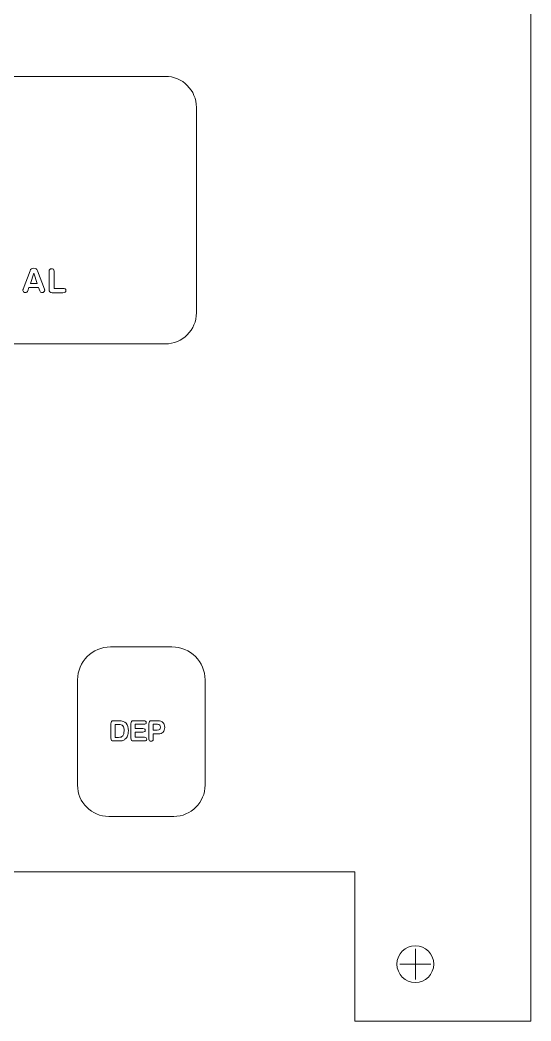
# Model space of a CAD drawing. Extents: x 727 to 1193, y 439 to 641.
# Drawn here: x 1141.2 to 1192.5, y 439.4 to 540 of the extents above; entities that cross this region are included whole.
import ezdxf

# ---------------------------------------------------------------- set-up
doc = ezdxf.new("R2010")
doc.units = 0
doc.header["$MEASUREMENT"] = 0
doc.layers.add('Layer 1 copy', color=7, linetype='Continuous', lineweight=0)

msp = doc.modelspace()

# ---------------------------------------------------------------- linework, layer by layer
at = {"layer": 'Layer 1 copy', "color": 5, "lineweight": 0}
for p, q in [((1180.92, 446.68), (1180.92, 443.58)), ((1182.48, 445.13), (1179.37, 445.13))]:
    msp.add_line(p, q, dxfattribs=at)
for points in [[(727.46, 439.41), (745.09, 439.41), (745.09, 454.41), (1174.83, 454.41), (1174.83, 439.41), (1192.54, 439.41), (1192.54, 618.5), (1170.33, 640.59), (749.22, 640.59), (727.46, 618.82)], [(1142.57, 514.55), (1142.23, 513.53), (1142.92, 513.53)]]:
    msp.add_lwpolyline(points, close=True, dxfattribs=at)
at = {"layer": 'Layer 1 copy', "color": 7, "lineweight": 0}
msp.add_lwpolyline([(727.46, 439.41), (745.09, 439.41), (745.09, 454.41), (1174.83, 454.41), (1174.83, 439.41), (1192.54, 439.41), (1192.54, 618.5), (1170.33, 640.59), (749.22, 640.59), (727.46, 618.82)], close=True, dxfattribs=at)
msp.add_circle((1180.92, 445.13), 1.85, dxfattribs=at)
at = {"layer": 'Layer 1 copy', "color": 5, "lineweight": 0}
for points, knots in [([(1155.79, 507.46), (1155.79, 507.46), (1049.99, 507.46), (1049.99, 507.46), (1048.26, 507.46), (1046.86, 508.86), (1046.86, 510.58), (1046.86, 510.58), (1046.86, 531.21), (1046.86, 531.21), (1046.86, 532.94), (1048.26, 534.34), (1049.99, 534.34), (1049.99, 534.34), (1155.79, 534.34), (1155.79, 534.34), (1157.52, 534.34), (1158.92, 532.94), (1158.92, 531.21), (1158.92, 531.21), (1158.92, 510.58), (1158.92, 510.58), (1158.92, 508.86), (1157.52, 507.46), (1155.79, 507.46)], [0, 0, 0, 0, 1, 1, 1, 2, 2, 2, 3, 3, 3, 4, 4, 4, 5, 5, 5, 6, 6, 6, 7, 7, 7, 8, 8, 8, 8]), ([(1141.98, 512.79), (1141.96, 512.73), (1141.93, 512.68), (1141.89, 512.66), (1141.85, 512.63), (1141.8, 512.62), (1141.73, 512.62), (1141.66, 512.62), (1141.6, 512.63), (1141.55, 512.67), (1141.51, 512.71), (1141.49, 512.76), (1141.49, 512.83), (1141.49, 512.85), (1141.49, 512.87), (1141.49, 512.89), (1141.5, 512.91), (1141.5, 512.93), (1141.51, 512.95), (1141.51, 512.95), (1142.2, 514.8), (1142.2, 514.8), (1142.24, 514.91), (1142.28, 514.98), (1142.33, 515.01), (1142.38, 515.04), (1142.46, 515.06), (1142.57, 515.06), (1142.68, 515.06), (1142.76, 515.04), (1142.81, 515.01), (1142.86, 514.98), (1142.9, 514.92), (1142.95, 514.81), (1142.95, 514.81), (1143.65, 512.95), (1143.65, 512.95), (1143.65, 512.93), (1143.66, 512.91), (1143.66, 512.89), (1143.67, 512.87), (1143.67, 512.85), (1143.67, 512.83), (1143.67, 512.76), (1143.65, 512.71), (1143.6, 512.68), (1143.55, 512.63), (1143.5, 512.61), (1143.42, 512.61), (1143.36, 512.61), (1143.31, 512.63), (1143.26, 512.65), (1143.23, 512.68), (1143.2, 512.73), (1143.18, 512.79), (1143.18, 512.79), (1143.06, 513.13), (1143.06, 513.13), (1143.06, 513.13), (1142.09, 513.13), (1142.09, 513.13), (1142.09, 513.13), (1141.98, 512.79), (1141.98, 512.79), (1141.98, 512.79), (1141.98, 512.79), (1141.98, 512.79)], [0, 0, 0, 0, 1, 1, 1, 2, 2, 2, 3, 3, 3, 4, 4, 4, 5, 5, 5, 6, 6, 6, 7, 7, 7, 8, 8, 8, 9, 9, 9, 10, 10, 10, 11, 11, 11, 12, 12, 12, 13, 13, 13, 14, 14, 14, 15, 15, 15, 16, 16, 16, 17, 17, 17, 18, 18, 18, 19, 19, 19, 20, 20, 20, 21, 21, 21, 22, 22, 22, 22]), ([(1144.42, 512.59), (1144.3, 512.59), (1144.23, 512.62), (1144.18, 512.67), (1144.14, 512.72), (1144.12, 512.82), (1144.12, 512.97), (1144.12, 512.97), (1144.12, 514.75), (1144.12, 514.75), (1144.12, 514.83), (1144.14, 514.89), (1144.18, 514.94), (1144.23, 514.99), (1144.29, 515.01), (1144.36, 515.01), (1144.44, 515.01), (1144.51, 514.99), (1144.55, 514.95), (1144.59, 514.9), (1144.61, 514.83), (1144.61, 514.75), (1144.61, 514.75), (1144.61, 513.03), (1144.61, 513.03), (1144.61, 513.03), (1145.51, 513.03), (1145.51, 513.03), (1145.61, 513.03), (1145.68, 513.01), (1145.73, 512.98), (1145.78, 512.94), (1145.81, 512.88), (1145.81, 512.82), (1145.81, 512.74), (1145.78, 512.68), (1145.74, 512.64), (1145.69, 512.61), (1145.62, 512.59), (1145.51, 512.59), (1145.51, 512.59), (1144.42, 512.59), (1144.42, 512.59)], [0, 0, 0, 0, 1, 1, 1, 2, 2, 2, 3, 3, 3, 4, 4, 4, 5, 5, 5, 6, 6, 6, 7, 7, 7, 8, 8, 8, 9, 9, 9, 10, 10, 10, 11, 11, 11, 12, 12, 12, 13, 13, 13, 14, 14, 14, 14]), ([(1156.64, 459.97), (1156.64, 459.97), (1150.12, 459.97), (1150.12, 459.97), (1148.38, 459.97), (1146.97, 461.38), (1146.97, 463.12), (1146.97, 463.12), (1146.97, 473.68), (1146.97, 473.68), (1146.97, 475.52), (1148.46, 477.01), (1150.29, 477.01), (1150.29, 477.01), (1156.46, 477.01), (1156.46, 477.01), (1158.3, 477.01), (1159.79, 475.52), (1159.79, 473.68), (1159.79, 473.68), (1159.79, 463.12), (1159.79, 463.12), (1159.79, 461.38), (1158.38, 459.97), (1156.64, 459.97)], [0, 0, 0, 0, 1, 1, 1, 2, 2, 2, 3, 3, 3, 4, 4, 4, 5, 5, 5, 6, 6, 6, 7, 7, 7, 8, 8, 8, 8]), ([(1150.58, 467.55), (1150.48, 467.55), (1150.41, 467.57), (1150.38, 467.61), (1150.34, 467.65), (1150.32, 467.74), (1150.32, 467.86), (1150.32, 467.86), (1150.32, 469.26), (1150.32, 469.26), (1150.32, 469.38), (1150.34, 469.47), (1150.38, 469.52), (1150.41, 469.56), (1150.48, 469.58), (1150.58, 469.58), (1150.58, 469.58), (1151.13, 469.58), (1151.13, 469.58), (1151.45, 469.58), (1151.69, 469.5), (1151.85, 469.33), (1152.01, 469.16), (1152.08, 468.9), (1152.08, 468.56), (1152.08, 468.37), (1152.06, 468.21), (1152, 468.07), (1151.94, 467.93), (1151.86, 467.81), (1151.74, 467.72), (1151.66, 467.66), (1151.57, 467.62), (1151.46, 467.58), (1151.36, 467.56), (1151.21, 467.55), (1151.02, 467.55), (1151.02, 467.55), (1150.58, 467.55), (1150.58, 467.55)], [0, 0, 0, 0, 1, 1, 1, 2, 2, 2, 3, 3, 3, 4, 4, 4, 5, 5, 5, 6, 6, 6, 7, 7, 7, 8, 8, 8, 9, 9, 9, 10, 10, 10, 11, 11, 11, 12, 12, 12, 13, 13, 13, 13]), ([(1150.74, 469.22), (1150.74, 469.22), (1150.74, 467.91), (1150.74, 467.91), (1150.74, 467.91), (1151.08, 467.91), (1151.08, 467.91), (1151.28, 467.91), (1151.43, 467.96), (1151.51, 468.06), (1151.6, 468.17), (1151.65, 468.33), (1151.65, 468.56), (1151.65, 468.79), (1151.61, 468.96), (1151.52, 469.06), (1151.44, 469.17), (1151.31, 469.22), (1151.13, 469.22), (1151.13, 469.22), (1150.74, 469.22), (1150.74, 469.22)], [0, 0, 0, 0, 1, 1, 1, 2, 2, 2, 3, 3, 3, 4, 4, 4, 5, 5, 5, 6, 6, 6, 7, 7, 7, 7]), ([(1153.7, 467.92), (1153.77, 467.92), (1153.83, 467.9), (1153.87, 467.87), (1153.91, 467.84), (1153.93, 467.79), (1153.93, 467.73), (1153.93, 467.67), (1153.91, 467.62), (1153.87, 467.59), (1153.83, 467.56), (1153.77, 467.55), (1153.7, 467.55), (1153.7, 467.55), (1152.6, 467.55), (1152.6, 467.55), (1152.5, 467.55), (1152.43, 467.57), (1152.39, 467.61), (1152.36, 467.65), (1152.34, 467.74), (1152.34, 467.86), (1152.34, 467.86), (1152.34, 469.26), (1152.34, 469.26), (1152.34, 469.38), (1152.36, 469.47), (1152.39, 469.52), (1152.43, 469.56), (1152.5, 469.58), (1152.6, 469.58), (1152.6, 469.58), (1153.64, 469.58), (1153.64, 469.58), (1153.72, 469.58), (1153.78, 469.57), (1153.81, 469.54), (1153.85, 469.5), (1153.87, 469.46), (1153.87, 469.4), (1153.87, 469.34), (1153.85, 469.3), (1153.81, 469.27), (1153.78, 469.24), (1153.72, 469.23), (1153.64, 469.23), (1153.64, 469.23), (1152.76, 469.23), (1152.76, 469.23), (1152.76, 469.23), (1152.76, 468.79), (1152.76, 468.79), (1152.76, 468.79), (1153.55, 468.79), (1153.55, 468.79), (1153.63, 468.79), (1153.69, 468.78), (1153.72, 468.75), (1153.76, 468.72), (1153.78, 468.68), (1153.78, 468.62), (1153.78, 468.56), (1153.76, 468.52), (1153.72, 468.49), (1153.68, 468.46), (1153.63, 468.44), (1153.55, 468.44), (1153.55, 468.44), (1152.76, 468.44), (1152.76, 468.44), (1152.76, 468.44), (1152.76, 467.92), (1152.76, 467.92), (1152.76, 467.92), (1153.7, 467.92), (1153.7, 467.92)], [0, 0, 0, 0, 1, 1, 1, 2, 2, 2, 3, 3, 3, 4, 4, 4, 5, 5, 5, 6, 6, 6, 7, 7, 7, 8, 8, 8, 9, 9, 9, 10, 10, 10, 11, 11, 11, 12, 12, 12, 13, 13, 13, 14, 14, 14, 15, 15, 15, 16, 16, 16, 17, 17, 17, 18, 18, 18, 19, 19, 19, 20, 20, 20, 21, 21, 21, 22, 22, 22, 23, 23, 23, 24, 24, 24, 25, 25, 25, 25]), ([(1154.57, 467.74), (1154.57, 467.67), (1154.55, 467.61), (1154.52, 467.58), (1154.48, 467.54), (1154.43, 467.52), (1154.36, 467.52), (1154.28, 467.52), (1154.23, 467.54), (1154.19, 467.58), (1154.16, 467.61), (1154.14, 467.67), (1154.14, 467.74), (1154.14, 467.74), (1154.14, 469.26), (1154.14, 469.26), (1154.14, 469.38), (1154.16, 469.47), (1154.2, 469.52), (1154.24, 469.56), (1154.3, 469.58), (1154.4, 469.58), (1154.4, 469.58), (1155.07, 469.58), (1155.07, 469.58), (1155.28, 469.58), (1155.45, 469.53), (1155.56, 469.41), (1155.68, 469.3), (1155.73, 469.14), (1155.73, 468.92), (1155.73, 468.72), (1155.68, 468.55), (1155.57, 468.44), (1155.46, 468.33), (1155.3, 468.27), (1155.1, 468.27), (1155.1, 468.27), (1154.57, 468.27), (1154.57, 468.27), (1154.57, 468.27), (1154.57, 467.74), (1154.57, 467.74)], [0, 0, 0, 0, 1, 1, 1, 2, 2, 2, 3, 3, 3, 4, 4, 4, 5, 5, 5, 6, 6, 6, 7, 7, 7, 8, 8, 8, 9, 9, 9, 10, 10, 10, 11, 11, 11, 12, 12, 12, 13, 13, 13, 14, 14, 14, 14]), ([(1154.57, 469.23), (1154.57, 469.23), (1154.57, 468.64), (1154.57, 468.64), (1154.57, 468.64), (1154.99, 468.64), (1154.99, 468.64), (1155.1, 468.64), (1155.18, 468.66), (1155.23, 468.71), (1155.28, 468.76), (1155.31, 468.83), (1155.31, 468.94), (1155.31, 469.03), (1155.28, 469.1), (1155.23, 469.15), (1155.18, 469.2), (1155.11, 469.23), (1155.01, 469.23), (1155.01, 469.23), (1154.57, 469.23), (1154.57, 469.23)], [0, 0, 0, 0, 1, 1, 1, 2, 2, 2, 3, 3, 3, 4, 4, 4, 5, 5, 5, 6, 6, 6, 7, 7, 7, 7])]:
    msp.add_open_spline(points, degree=3, knots=knots, dxfattribs=at)

doc.saveas('drawing.dxf')
